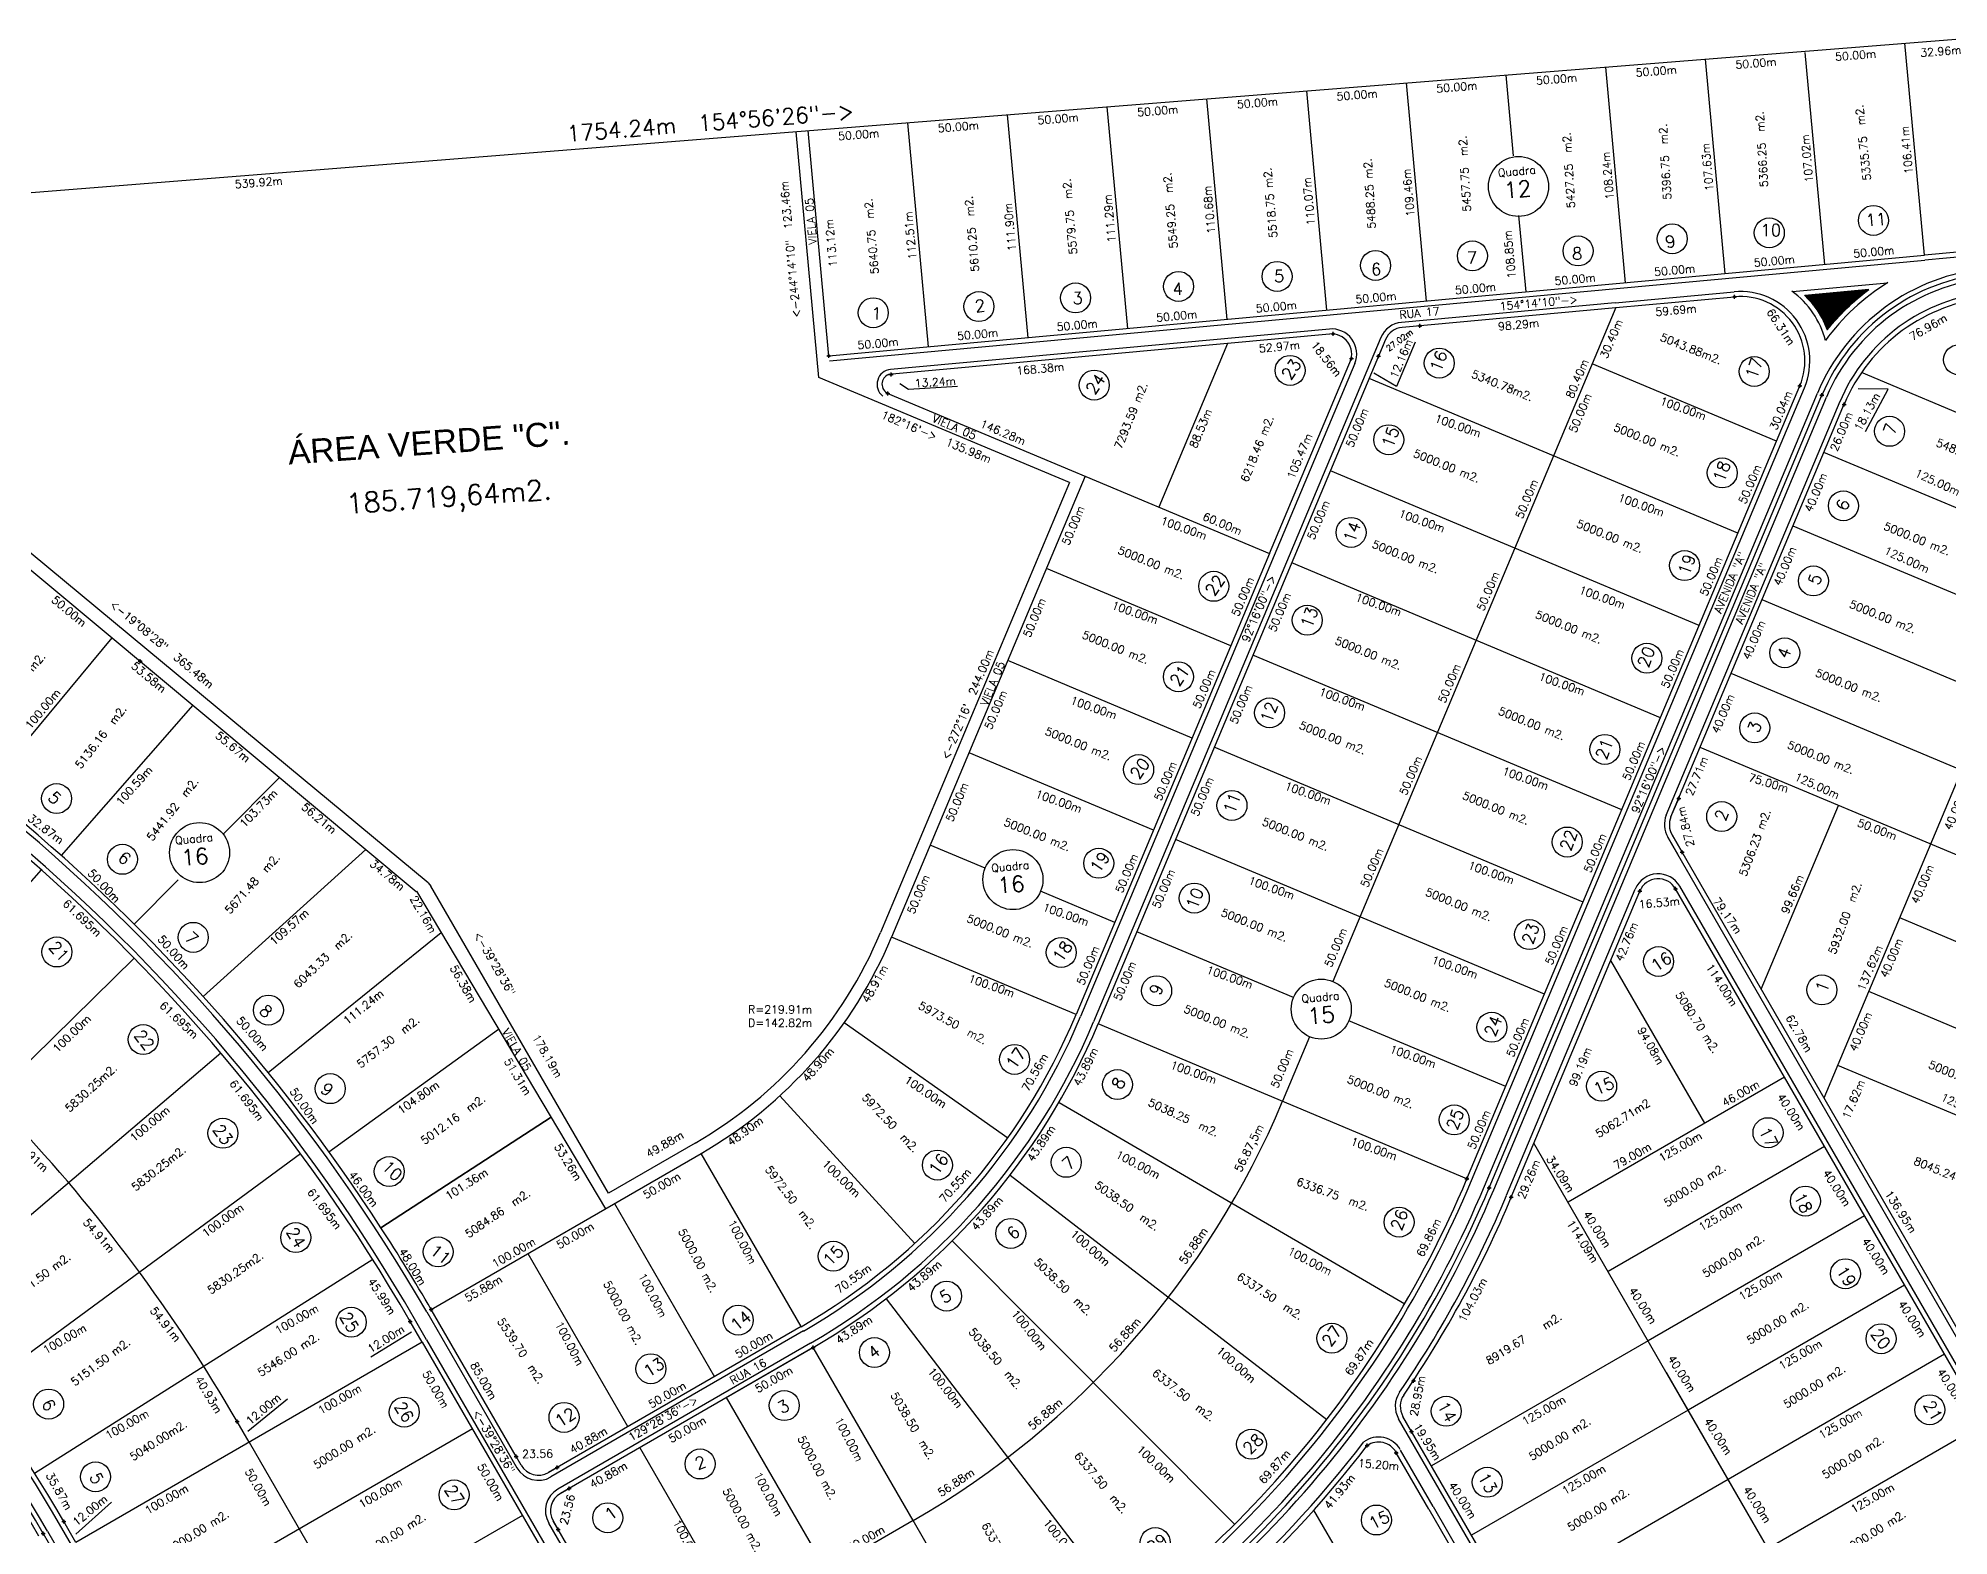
# Model space of a CAD drawing. Extents: x -23785941 to 8798891, y -8418521 to 21897894.
# Drawn here: x -23221 to -22266, y -2666 to -1917 of the extents above; entities that cross this region are included whole.
import ezdxf
from ezdxf.enums import TextEntityAlignment as Align

# ---------------------------------------------------------------- set-up
doc = ezdxf.new("R2010")
doc.units = 0
doc.header["$MEASUREMENT"] = 0
doc.header["$PDMODE"] = 34
doc.header["$PDSIZE"] = 1
doc.layers.get('0').update_dxf_attribs({"linetype": 'CONTINUOUS'})
for name, color, linetype in [('CALCADA', 3, 'CONTINUOUS'), ('REG60_100', 2, 'CONTINUOUS'), ('RUA', 1, 'CONTINUOUS'), ('TER_POLI', 5, 'CONTINUOUS'), ('VEGE', 102, 'CONTINUOUS'), ('VIEWPORT', 7, 'CONTINUOUS')]:
    doc.layers.add(name, color=color, linetype=linetype)
doc.styles.add('1_5MM', font='romans.shx', dxfattribs={"height": 6})
doc.styles.add('1MM', font='romans.shx', dxfattribs={"height": 4})
doc.styles.add('2_5MM', font='romans.shx', dxfattribs={"height": 10})
doc.styles.add('2MM', font='romans.shx', dxfattribs={"height": 8})
doc.styles.add('3MM', font='romans.shx', dxfattribs={"height": 12})

msp = doc.modelspace()

# ---------------------------------------------------------------- hatches: boundary and pattern name
at = {"layer": 'CALCADA'}
h = msp.add_hatch(dxfattribs=at)
h.set_pattern_fill('ANSI37', color=105, angle=69.49536, style=0)
h.set_pattern_definition([(114.4953564, (-17588.34538, 15679.03877), (-0.11374935964, -0.0518274366), []), (204.4953564, (-17588.34538, 15679.03877), (0.0518274366, -0.11374935964), [])])
h.paths.add_polyline_path([(-22338.02, -2045.23, -0.111848), (-22326.71, -2062.49, -0.063642), (-22305.9, -2042.27)])

# ---------------------------------------------------------------- linework, layer by layer
for p, q in [((-22278.18, -2025.16), (-22287.94, -1919.19)), ((-22377.76, -2034.33), (-22387.63, -1927.13)), ((-22327.97, -2029.74), (-22337.73, -1923.77)), ((-22527.13, -2048.08), (-22537.17, -1939.05)), ((-22483.6, -1975.54), (-22487.32, -1935.08)), ((-22427.55, -2038.91), (-22437.48, -1931.1)), ((-22626.71, -2057.24), (-22636.86, -1946.99)), ((-22576.92, -2052.66), (-22587.01, -1943.02)), ((-22726.29, -2066.41), (-22736.55, -1954.93)), ((-22676.5, -2061.83), (-22686.71, -1950.96)), ((-22830.91, -2086.3), (-22842.22, -1963.42)), ((-22825.87, -2075.58), (-22836.24, -1962.87)), ((-22776.08, -2070.99), (-22786.4, -1958.9)), ((-22477.34, -2043.49), (-22480.86, -2005.23)), ((-22825.88, -2075.5), (-22278.18, -2025.16)), ((-22208.88, -2018.78), (-22278.18, -2025.16)), ((-22319.68, -2041.03), (-22319.68, -2041.03)), ((-22432.48, -2051.39), (-22573.91, -2388.31)), ((-22432.49, -2051.41), (-22539.32, -2061.25)), ((-22432.48, -2051.39), (-22373.07, -2045.95)), ((-22573.78, -2064.4), (-22796.08, -2084.86)), ((-22547.62, -2067.33), (-22691.27, -2409.54)), ((-22626.52, -2069.25), (-22660.89, -2151.15)), ((-22551.09, -2069.13), (-22553.41, -2074.66)), ((-22548.79, -2070.1), (-22551.1, -2075.63)), ((-22532.73, -2068.6), (-22542.07, -2090.74)), ((-22605.57, -2174.38), (-22564.63, -2076.83)), ((-22352.04, -2118.13), (-22444.25, -2079.42)), ((-22705.63, -2138.88), (-22830.91, -2086.3)), ((-22796.08, -2084.86), (-22794.81, -2084.75)), ((-22796.08, -2084.86), (-22794.81, -2084.75)), ((-22786.12, -2092.24), (-22790.36, -2089.43)), ((-22761.58, -2090.83), (-22786.12, -2092.24)), ((-22371.39, -2164.23), (-22555.8, -2086.82)), ((-22542.07, -2090.74), (-22553.45, -2084.08)), ((-22352.04, -2118.13), (-22340.43, -2090.46)), ((-22296.2, -2092.18), (-22311.23, -2091.93)), ((-22196.07, -2131.56), (-22309.62, -2083.89)), ((-22796.39, -2094.28), (-22605.57, -2174.38)), ((-22796.39, -2094.28), (-22796.29, -2094.32)), ((-22796.39, -2094.28), (-22796.29, -2094.32)), ((-22404.9, -2306.07), (-22318.05, -2099.17)), ((-22329.37, -2095.12), (-22329.37, -2095.12)), ((-22307.53, -2113.33), (-22296.2, -2092.18)), ((-23167, -2222.32), (-23304.67, -2108.23)), ((-23308.44, -2112.84), (-23032.33, -2343.32)), ((-22506.86, -2486.95), (-22352.04, -2118.13)), ((-22097.85, -2220.51), (-22328.37, -2123.74)), ((-22705.63, -2138.88), (-22800.07, -2363.87)), ((-22697.78, -2135.67), (-22794.54, -2366.19)), ((-22390.74, -2210.33), (-22575.15, -2132.92)), ((-22700.1, -2141.21), (-22700.25, -2141.15)), ((-22242.43, -2203.2), (-22343.85, -2160.63)), ((-22605.57, -2174.38), (-22702.33, -2404.9)), ((-22624.92, -2220.48), (-22717.13, -2181.78)), ((-22410.09, -2256.44), (-22594.51, -2179.03)), ((-22128.82, -2294.27), (-22359.33, -2197.51)), ((-23247.78, -2293.04), (-23184.31, -2216.46)), ((-23026.22, -2338.99), (-23166.95, -2222.36)), ((-22429.45, -2302.54), (-22613.86, -2225.13)), ((-22328.3, -2446.54), (-22234.4, -2222.84)), ((-22644.28, -2266.59), (-22736.48, -2227.88)), ((-22144.3, -2331.15), (-22374.81, -2234.39)), ((-23144, -2250.1), (-23209.71, -2325.33)), ((-22448.8, -2348.64), (-22633.21, -2271.23)), ((-22159.78, -2368.04), (-22390.29, -2271.27)), ((-22663.63, -2312.69), (-22755.83, -2273.98)), ((-23128.7, -2314.73), (-23100.54, -2286.38)), ((-23128.7, -2314.73), (-23100.54, -2286.38)), ((-22359.71, -2392.19), (-22321.14, -2300.3)), ((-22747.7, -2331.62), (-22775.19, -2320.09)), ((-22468.15, -2394.74), (-22652.56, -2317.33)), ((-22259.86, -2565), (-22404.34, -2314.94)), ((-23138.76, -2395.79), (-23057.45, -2322.35)), ((-23352.22, -2482.33), (-23219.61, -2332.58)), ((-23173.28, -2359.62), (-23151.3, -2337.48)), ((-23026.22, -2338.99), (-23024.85, -2340.61)), ((-23032.07, -2343.17), (-22937.63, -2501.98)), ((-22936.12, -2494.18), (-23024.85, -2340.61)), ((-22682.98, -2358.79), (-22720.04, -2343.24)), ((-22484.73, -2496.24), (-22420.45, -2343.11)), ((-22420.45, -2343.11), (-22420.45, -2343.11)), ((-22348.12, -2436.24), (-22402.58, -2341.98)), ((-22402.58, -2341.98), (-22402.58, -2341.98)), ((-22175.26, -2404.92), (-22290.52, -2356.54)), ((-23106.26, -2433.8), (-23019.78, -2363.83)), ((-22702.33, -2404.9), (-22794.54, -2366.19)), ((-22593.54, -2396.34), (-22671.92, -2363.44)), ((-23233.88, -2436.27), (-23173.17, -2376.75)), ((-22387.95, -2459.25), (-22435.01, -2377.79)), ((-22190.74, -2441.8), (-22306, -2393.42)), ((-23075.88, -2473.51), (-22991.04, -2412.18)), ((-22818.19, -2408.9), (-22736.45, -2466.5)), ((-22506.86, -2486.95), (-22691.27, -2409.54)), ((-22585.52, -2415.97), (-22599.06, -2448.25)), ((-22487.51, -2440.85), (-22565.88, -2407.95)), ((-23282.27, -2553.67), (-23129.94, -2424.07)), ((-22206.23, -2478.68), (-22321.48, -2430.3)), ((-22348.12, -2436.24), (-22456.35, -2498.77)), ((-22052.45, -2947.96), (-22348.12, -2436.24)), ((-22850.45, -2445.52), (-22783, -2519.34)), ((-22710.83, -2448.79), (-22537.96, -2549.45)), ((-23049.86, -2511.46), (-22964.83, -2456.24)), ((-22964.83, -2456.24), (-23049.86, -2511.46)), ((-23049.86, -2511.46), (-22964.86, -2456.25)), ((-23024.8, -2552.34), (-22888.63, -2473.67)), ((-22892.83, -2469.16), (-22936.12, -2494.18)), ((-22303.76, -2762.86), (-22473.4, -2469.26)), ((-22328.11, -2470.87), (-22436.34, -2533.4)), ((-23251.24, -2592.87), (-23090.14, -2474.31)), ((-22839.8, -2560.94), (-22889.83, -2474.36)), ((-22735.32, -2485.18), (-22576.94, -2607.39)), ((-22933.12, -2499.37), (-22883.09, -2585.96)), ((-22308.09, -2505.5), (-22416.33, -2568.04)), ((-22764.31, -2518.1), (-22623.13, -2659.76)), ((-23223.05, -2634.15), (-23054, -2527.24)), ((-22976.41, -2524.39), (-22926.39, -2610.97)), ((-22288.08, -2540.14), (-22396.32, -2602.67)), ((-22797.32, -2546.98), (-22675.65, -2705.76)), ((-23029.19, -2568.74), (-23035.21, -2558.34)), ((-23024.8, -2552.34), (-23024.78, -2552.38)), ((-22982.27, -2625.94), (-23024.8, -2552.34)), ((-23029.19, -2568.74), (-23202.36, -2668.79)), ((-23029.19, -2568.74), (-23202.36, -2668.79)), ((-23054.9, -2576.05), (-23034.54, -2563.55)), ((-23029.19, -2568.74), (-22929.13, -2741.91)), ((-22839.8, -2560.94), (-22966.11, -2633.92)), ((-22416.33, -2568.04), (-22524.56, -2630.57)), ((-22833.8, -2571.33), (-22960.11, -2644.32)), ((-22877.09, -2596.35), (-22833.79, -2571.34)), ((-22833.79, -2571.34), (-22871.89, -2593.35)), ((-22783.77, -2657.92), (-22833.8, -2571.33)), ((-22268.07, -2574.77), (-22376.3, -2637.31)), ((-22407.32, -2583.62), (-22303.76, -2762.86)), ((-23096.64, -2597.23), (-23116.4, -2613.39)), ((-22827.06, -2682.93), (-22877.09, -2596.35)), ((-22268.92, -3073.03), (-22538.88, -2605.79)), ((-22396.32, -2602.67), (-22504.55, -2665.21)), ((-23004.17, -2612.03), (-23177.34, -2712.08)), ((-23115.77, -2618.76), (-23121.8, -2608.37)), ((-22248.06, -2609.41), (-22356.29, -2671.94)), ((-23115.77, -2618.76), (-23015.72, -2791.94)), ((-22979.77, -2630.27), (-22982.27, -2625.94)), ((-22870.35, -2707.95), (-22920.38, -2621.36)), ((-22542.43, -2623.63), (-22542.2, -2624.02)), ((-22525.95, -2652.16), (-22542.2, -2624.02)), ((-22966.11, -2633.92), (-22961.78, -2631.42)), ((-22960.11, -2644.32), (-22955.78, -2641.81)), ((-22376.3, -2637.31), (-22484.54, -2699.84)), ((-23184.66, -2648.76), (-23202.38, -2664.7)), ((-22979.16, -2655.32), (-23152.33, -2755.38)), ((-22518.21, -2765.5), (-22583.4, -2652.67)), ((-22525.95, -2652.16), (-22279.31, -3079.03)), ((-23202.36, -2668.79), (-23208.38, -2658.4)), ((-22918.74, -2735.9), (-22963.76, -2657.98)), ((-22963.76, -2657.98), (-22961.26, -2662.31)), ((-22783.77, -2657.92), (-22918.74, -2735.9)), ((-22733.74, -2744.51), (-22783.77, -2657.92))]:
    msp.add_line(p, q)
at = {"color": 100}
for p, q in [((-22498.1, -2490.63), (-22331.68, -2094.16)), ((-22495.8, -2491.59), (-22329.37, -2095.12)), ((-22493.49, -2492.56), (-22327.07, -2096.09)), ((-23218.75, -2664.39), (-23063.91, -2932.39)), ((-23216.59, -2663.14), (-23061.75, -2931.14))]:
    msp.add_line(p, q, dxfattribs=at)
at = {"color": 0}
for p, q in [((-22404.9, -2306.07), (-22401.01, -2296.82)), ((-22406.5, -2316.2), (-22401.48, -2324.89)), ((-22404.34, -2314.94), (-22399.32, -2323.64))]:
    msp.add_line(p, q, dxfattribs=at)
msp.add_lwpolyline([(-22338.02, -2045.23, -0.111848), (-22326.71, -2062.49, -0.063642), (-22305.9, -2042.27)], format="xyb", close=True)
at = {"color": 5}
for centre in [(-22481.1, -1990.8), (-23140.56, -2323.9), (-22733.86, -2337.4), (-22579.71, -2402.14)]:
    msp.add_circle(centre, 15, dxfattribs=at)
for centre in [(-22303.66, -2007.74), (-22451.31, -2023.04), (-22404.26, -2016.95), (-22355.7, -2013.98), (-22552.56, -2030.28), (-22504.11, -2025.5), (-22651.09, -2040.79), (-22601.78, -2035.77), (-22750.89, -2050.86), (-22702.59, -2046.53), (-22803.7, -2053.93), (-22520.74, -2079.14), (-22261.08, -2077.46), (-22595.29, -2082.77), (-22363.26, -2083.32), (-22693.2, -2090.1), (-22546, -2117.45), (-22295.56, -2113.23), (-22379.25, -2134.04), (-22318.67, -2150.49), (-22564.83, -2163.77), (-22398.08, -2180.36), (-22633.47, -2190.74), (-22333.63, -2188.05), (-22586.7, -2207.68), (-22416.91, -2226.68), (-22347.99, -2224), (-22651.13, -2235.95), (-22605.53, -2254), (-22362.95, -2261.55), (-22437.91, -2272.28), (-22671.02, -2282.4), (-23212.03, -2296.85), (-22624.36, -2300.32), (-22379.52, -2305.85), (-22456.74, -2318.59), (-23179.11, -2327.25), (-22690.98, -2329.22), (-22643.19, -2346.63), (-23143.7, -2366.26), (-22475.57, -2364.91), (-23211.89, -2373.59), (-22709.71, -2373.82), (-22411.09, -2378.34), (-22662.02, -2392.95), (-22329.38, -2392.55), (-23106.13, -2402.63), (-22494.4, -2411.23), (-23168.72, -2417.36), (-22733.05, -2427.29), (-23075.21, -2441.93), (-22681.6, -2439.86), (-22439.52, -2440.71), (-22513.23, -2457.55), (-23128.88, -2464.23), (-22356.35, -2463.94), (-22771.65, -2480.14), (-22707.2, -2478.76), (-23045.73, -2483.38), (-22337.63, -2498.14), (-22540.78, -2508.68), (-23092.47, -2516.37), (-22734.94, -2514.32), (-23021.26, -2523.55), (-22823.68, -2525.72), (-22317.62, -2534.49), (-22767.07, -2545.68), (-22871.2, -2557.67), (-23064.74, -2558.71), (-22574.38, -2566.71), (-22299.82, -2566.97), (-22803.11, -2573.88), (-22914.87, -2581.96), (-23216.01, -2599.65), (-23038.24, -2603.64), (-22848.2, -2600.4), (-22517.25, -2603.25), (-22275.45, -2602.47), (-22958.34, -2606.32), (-22614.6, -2619.71), (-22890.28, -2629.61), (-23192.58, -2636.03), (-22496.74, -2638.75), (-23013.3, -2645.06), (-22936.47, -2656.5), (-22552.11, -2657.62), (-22662.74, -2668.9)]:
    msp.add_circle(centre, 7.5)
at = {"color": 100}
for centre, radius, start, end in [((-22237.24, -2133.8), 102.42, 95.24852, 157.22869), ((-22237.24, -2133.8), 99.92, 95.24852, 157.22869), ((-22237.24, -2133.8), 97.42, 95.24852, 157.22869), ((-23822.23, -3013.07), 694.47, 30.01869, 50.35423), ((-23822.23, -3013.07), 696.97, 30.01869, 50.35423), ((-23822.23, -3013.07), 699.47, 30.01869, 50.35423), ((-23002.85, -2278.75), 547.42, 300.01865, 337.22869), ((-23002.85, -2278.75), 549.92, 300.01865, 337.22869), ((-23002.85, -2278.75), 552.42, 300.01865, 337.22869)]:
    msp.add_arc(centre, radius, start, end, dxfattribs=at)
at = {"color": 0}
for centre, radius, start, end in [((-22370.12, -2078), 32.19, 337.22447, 95.25925), ((-22237.24, -2133.8), 87.92, 95.24852, 157.22869), ((-22395.68, -2309.94), 10, 157.22925, 210.01869), ((-22411.23, -2346.98), 10, 30.01869, 157.22383), ((-23002.85, -2278.75), 537.92, 300.01865, 337.22869), ((-22530.22, -2600.79), 10, 145.73005, 210.01869), ((-22551.09, -2628.64), 10, 30.01869, 124.06753)]:
    msp.add_arc(centre, radius, start, end, dxfattribs=at)
for centre, radius, start, end in [((-22538.4, -2071.2), 10, 95.25925, 157.2292), ((-22574.5, -2074.53), 10, 337.2292, 95.25925), ((-22794.27, -2089.63), 5.1, 110.70694, 246.78569), ((-22794.33, -2089.73), 4.99, 245.61235, 247.22869), ((-23822.21, -3013.12), 920.97, 33.0048, 50.35425), ((-23822.25, -3013.09), 908.97, 30.01869, 50.35425), ((-23002.85, -2278.75), 219.92, 300.01865, 337.22869), ((-23002.85, -2278.75), 225.92, 300.01865, 337.22869), ((-23002.85, -2278.75), 325.92, 300.01865, 337.22869), ((-23002.85, -2278.75), 337.92, 300.01865, 337.22869), ((-23002.85, -2278.75), 437.92, 300.01865, 337.22869), ((-23822.25, -3013.09), 808.97, 30.01869, 43.36936), ((-23822.25, -3013.09), 708.97, 30.01869, 50.35425), ((-23002.85, -2278.75), 561.92, 325.73005, 337.22869), ((-23002.85, -2278.75), 561.92, 300.01865, 322.56029), ((-22971.11, -2625.27), 10, 210.01869, 300.01869), ((-22955.11, -2652.97), 10, 120.01869, 210.01869)]:
    msp.add_arc(centre, radius, start, end)
for p in [(-22373.07, -2045.95), (-22530.36, -2060.42), (-22573.77, -2064.42), (-22825.88, -2075.5), (-22564.63, -2076.83), (-22551.1, -2075.63), (-22340.43, -2090.46), (-22329.37, -2095.12), (-22318.3, -2099.77), (-23170.23, -2228.2), (-22401.01, -2296.82), (-22399.32, -2323.64), (-22420.45, -2343.11), (-22402.58, -2341.98), (-22506.86, -2486.95), (-22495.8, -2491.59), (-22484.73, -2496.24), (-23035.21, -2558.34), (-22833.79, -2571.34), (-22833.79, -2571.34), (-22833.79, -2571.34), (-22533.53, -2587.97), (-23121.8, -2608.37), (-22534.54, -2613.31), (-22982.27, -2625.94), (-22556.69, -2620.35), (-22542.2, -2624.02), (-22961.78, -2631.42), (-22955.78, -2641.81), (-23218.75, -2664.39), (-23208.38, -2658.4), (-22961.26, -2662.31)]:
    msp.add_point(p)
at = {"layer": 'CALCADA'}
for p, q in [((-22207.76, -2021.19), (-22277.95, -2027.65)), ((-22825.65, -2077.99), (-22277.95, -2027.65)), ((-22432.71, -2048.9), (-22373.3, -2043.46)), ((-22344.18, -2043.29), (-22296.57, -2038.91)), ((-22432.72, -2048.92), (-22539.55, -2058.76)), ((-22575.65, -2062.08), (-22679, -2071.59)), ((-22679, -2071.59), (-22795.02, -2082.27)), ((-22549.93, -2066.37), (-22693.57, -2408.57)), ((-22562.98, -2079.36), (-22700.03, -2405.86)), ((-22349.73, -2119.09), (-22338.13, -2091.43)), ((-22407.2, -2305.1), (-22320.35, -2098.21)), ((-22504.56, -2487.92), (-22349.74, -2119.09)), ((-22262.03, -2566.25), (-22406.5, -2316.2)), ((-22487.04, -2495.27), (-22422.76, -2342.15)), ((-22345.95, -2434.98), (-22400.41, -2340.73)), ((-22050.29, -2946.71), (-22345.95, -2434.98)), ((-23027.02, -2567.48), (-23033.05, -2557.09)), ((-23026.96, -2553.59), (-22981.94, -2631.52)), ((-23027.02, -2567.48), (-22926.96, -2740.66)), ((-22838.55, -2563.11), (-22964.86, -2636.09)), ((-22835.05, -2569.17), (-22961.36, -2642.15)), ((-22271.08, -3074.28), (-22541.04, -2607.04)), ((-22523.78, -2650.91), (-22540.04, -2622.77)), ((-22523.78, -2650.91), (-22277.14, -3077.78)), ((-23204.52, -2670.05), (-23210.54, -2659.66)), ((-22920.9, -2737.16), (-22965.93, -2659.23))]:
    msp.add_line(p, q, dxfattribs=at)
at = {"layer": 'CALCADA', "color": 105}
msp.add_lwpolyline([(-22338.02, -2045.23, -0.111848), (-22326.71, -2062.49, -0.063642), (-22305.9, -2042.27)], format="xyb", close=True, dxfattribs=at)
at = {"layer": 'CALCADA'}
for centre, radius, start, end in [((-22370.12, -2078), 34.69, 337.22447, 95.25925), ((-22370.45, -2078.82), 44.19, 14.3958, 53.87029), ((-22237.24, -2133.8), 111.92, 121.92348, 143.88603), ((-22237.24, -2133.8), 90.42, 95.24852, 157.22869), ((-22574.5, -2074.53), 12.5, 337.2292, 95.25925), ((-22538.4, -2071.2), 12.5, 95.25925, 157.2292), ((-22794.33, -2089.73), 7.49, 95.25925, 231.53367), ((-23822.25, -3013.09), 911.47, 30.01869, 50.35425), ((-23822.25, -3013.09), 918.47, 30.01869, 50.35425), ((-22395.68, -2309.94), 12.5, 157.22925, 210.01869), ((-22411.23, -2346.98), 12.5, 30.01869, 157.22383), ((-23002.85, -2278.75), 328.42, 300.01865, 337.22869), ((-23002.85, -2278.75), 335.42, 300.01865, 337.22869), ((-23822.25, -3013.09), 706.47, 30.01869, 50.35425), ((-23002.85, -2278.75), 540.42, 300.01865, 337.22869), ((-23002.85, -2278.75), 559.42, 325.73005, 337.22869), ((-22530.22, -2600.79), 12.5, 145.73005, 210.01869), ((-22551.09, -2628.64), 12.5, 30.01869, 126.03645), ((-23002.85, -2278.75), 559.42, 300.01865, 322.59955), ((-22971.11, -2625.27), 12.5, 210.01869, 300.01869), ((-22955.11, -2652.97), 12.5, 120.01869, 210.01869)]:
    msp.add_arc(centre, radius, start, end, dxfattribs=at)
at = {"layer": 'REG60_100'}
msp.add_arc((-23822.23, -3013.09), 920.97, 30.01869, 33.00198, dxfattribs=at)
at = {"layer": 'TER_POLI'}
msp.add_line((-23758.9, -2036.37), (-22256.08, -1916.65), dxfattribs=at)
at = {"layer": 'VIEWPORT'}
for p in [(-22794.81, -2084.75), (-22796.39, -2094.28), (-23024.8, -2552.34)]:
    msp.add_point(p, dxfattribs=at)

# ---------------------------------------------------------------- texts
at = {"color": 1, "style": '1MM'}
for s, rotation, p in [('92%%d16\'00"->', 67.22869, (-22610.95, -2201.82)), ('92%%d16\'00"->', 67.22869, (-22416.05, -2287.37)), ('129%%d28\'36"->', 30.01869, (-22908.83, -2606.85)), ('<-39%%d28\'36"', 300.45853, (-22993.38, -2618.39))]:
    msp.add_text(s, height=4, rotation=rotation, dxfattribs=at).set_placement(p, align=Align.MIDDLE)
at = {"style": '1MM'}
for s, rotation, p in [('100.00m', 50.35008, (-23218.95, -2251.99)), ('12.00m', 32.39839, (-23047.35, -2567.06))]:
    msp.add_text(s, height=4, rotation=rotation, dxfattribs=at).set_placement(p, align=Align.MIDDLE)
at = {"color": 1, "char_height": 4, "attachment_point": 1, "rotation": 5.03393, "style": '1MM'}
for insert in [(-22491.58, -1982.05), (-23152.96, -2315.81), (-22744.88, -2329.66), (-22589.77, -2395.02)]:
    msp.add_mtext('Quadra', dxfattribs=dict(at, insert=insert))
at = {"color": 1, "attachment_point": 1}
for s, insert, char_height, width, rotation, style in [('12', (-22488.71, -1988.83), 8, 20.682, 5.03393, '2MM'), ('VIELA 05', (-22835.9, -2019.98), 4, 603.212, 94.70433, '1MM'), ('VIELA 05', (-22773.05, -2104.56), 4, 603.212, 336.50484, '1MM'), ('VIELA 05', (-22750.29, -2249.38), 4, 603.212, 67.75139, '1MM'), ('16', (-23150.09, -2322.59), 8, 20.682, 5.03393, '2MM'), ('16', (-22742.01, -2336.44), 8, 20.682, 5.03393, '2MM'), ('15', (-22586.9, -2401.8), 8, 20.682, 5.03393, '2MM')]:
    msp.add_mtext(s, dxfattribs=dict(at, insert=insert, char_height=char_height, width=width, rotation=rotation, style=style))
at = {"attachment_point": 1}
for s, insert, char_height, width, rotation, style in [('11', (-22307.71, -2004.79), 6, 3.251, 4.71761, '1_5MM'), ('9', (-22408.22, -2015.82), 6, 7.631, 10.80167, '1_5MM'), ('10', (-22360.1, -2009.62), 6, 2.438, 0.24916, '1_5MM'), ('7', (-22506.99, -2023.47), 6, 3.942, 1.1608, '1_5MM'), ('8', (-22454.39, -2021.33), 6, 4.927, 1.05228, '1_5MM'), ('5', (-22603.31, -2032.61), 6, 8.212, 0.07022, '1_5MM'), ('6', (-22554.9, -2029.26), 6, 3.942, 1.67589, '1_5MM'), ('3', (-22704.29, -2043.72), 6, 7.465, 2.85322, '1_5MM'), ('4', (-22654.19, -2039.09), 6, 5.226, 1.97758, '1_5MM'), ('1', (-22804.58, -2051.21), 6, 1.625, 358.54579, '1_5MM'), ('2', (-22753.28, -2047.72), 6, 11.198, 6.58516, '1_5MM'), ('23', (-22600.05, -2084.73), 6, 4.972, 55.44749, '1_5MM'), ('16', (-22525.64, -2081.8), 6, 4.972, 69.49536, '1_5MM'), ('17', (-22367.88, -2085.44), 6, 4.262, 69.49536, '1_5MM'), ('24', (-22697.95, -2092.06), 6, 4.972, 55.44749, '1_5MM'), ('7', (-22298.89, -2113.33), 6, 2.438, 69.49536, '1_5MM'), ('15', (-22549.71, -2119.82), 6, 4.972, 69.49536, '1_5MM'), ('18', (-22384.13, -2137), 6, 6.393, 69.49536, '1_5MM'), ('6', (-22322.63, -2151.31), 6, 8.127, 69.49536, '1_5MM'), ('14', (-22568.96, -2167.23), 6, 5.683, 69.49536, '1_5MM'), ('19', (-22401.55, -2183.57), 6, 1.421, 69.49536, '1_5MM'), ('22', (-22638.22, -2192.7), 6, 4.972, 55.44749, '1_5MM'), ('5', (-22336.58, -2188.61), 6, 5.689, 69.49536, '1_5MM'), ('13', (-22590.28, -2210.06), 6, 3.552, 69.49536, '1_5MM'), ('20', (-22421.87, -2229.82), 6, 6.393, 69.49536, '1_5MM'), ('4', (-22352.05, -2225.34), 6, 6.502, 69.49536, '1_5MM'), ('21', (-22655.88, -2237.91), 6, 4.972, 55.44749, '1_5MM'), ('12', (-22610.45, -2257.46), 6, 7.103, 69.49536, '1_5MM'), ('3', (-22366.76, -2262.36), 6, 4.064, 69.49536, '1_5MM'), ('21', (-22442.86, -2275.81), 6, 6.393, 69.49536, '1_5MM'), ('20', (-22675.77, -2284.36), 6, 4.972, 55.44749, '1_5MM'), ('5', (-23212.58, -2292.57), 6, 8.212, 315.0342, '1_5MM'), ('11', (-22628.95, -2302.87), 6, 2.131, 69.49536, '1_5MM'), ('2', (-22383.27, -2306.51), 6, 5.689, 69.49536, '1_5MM'), ('22', (-22460.7, -2321.47), 6, 5.683, 69.49536, '1_5MM'), ('6', (-23177.83, -2322.67), 6, 3.942, 316.63988, '1_5MM'), ('19', (-22695.73, -2331.18), 6, 4.972, 55.44749, '1_5MM'), ('10', (-22647.53, -2350.52), 6, 0.71, 69.49536, '1_5MM'), ('7', (-23144.31, -2362.79), 6, 3.942, 316.12479, '1_5MM'), ('18', (-22714.46, -2375.78), 6, 4.972, 55.44749, '1_5MM'), ('23', (-22479.69, -2368.21), 6, 6.393, 69.49536, '1_5MM'), ('1', (-22332.94, -2392.15), 6, 5.689, 69.49536, '1_5MM'), ('8', (-23107.09, -2399.24), 6, 4.927, 316.01626, '1_5MM'), ('24', (-22498.44, -2414.29), 6, 5.683, 69.49536, '1_5MM'), ('VIELA 05', (-22986.02, -2411.39), 4, 603.212, 299.80678, '1MM'), ('17', (-22737.8, -2429.25), 6, 4.972, 55.44749, '1_5MM'), ('9', (-23077.21, -2438.34), 6, 7.631, 325.76566, '1_5MM'), ('8', (-22685, -2440.07), 6, 0.71, 61.89353, '1_5MM'), ('25', (-22517.43, -2461.03), 6, 7.103, 69.49536, '1_5MM'), ('10', (-23045.75, -2477.18), 6, 2.438, 315.21315, '1_5MM'), ('16', (-22776.4, -2482.1), 6, 4.972, 55.44749, '1_5MM'), ('7', (-22709.98, -2478.68), 6, 0.71, 42.90812, '1_5MM'), ('6', (-22737.57, -2513.52), 6, 0.71, 42.90844, '1_5MM'), ('26', (-22545.32, -2511.27), 6, 4.972, 69.49536, '1_5MM'), ('11', (-23022.36, -2519.24), 6, 3.251, 321.99165, '1_5MM'), ('15', (-22829.47, -2526.92), 6, 4.972, 45.669, '1_5MM'), ('19', (-22317.46, -2529.8), 6, 16, 302.99274, '1_5MM'), ('5', (-22771.36, -2544.51), 6, 0.71, 30.80889, '1_5MM'), ('14', (-22875.84, -2558.83), 6, 5.683, 38.77111, '1_5MM'), ('27', (-22579.89, -2568.07), 6, 7.814, 54.73812, '1_5MM'), ('13', (-22919.37, -2581.48), 6, 3.552, 32.59977, '1_5MM'), ('4', (-22807.32, -2572.67), 6, 2.841, 37.46536, '1_5MM'), ('3', (-22852.35, -2599.45), 6, 4.972, 28.65305, '1_5MM'), ('12', (-22963.62, -2606.47), 6, 7.103, 32.59796, '1_5MM'), ('28', (-22619.58, -2621.05), 6, 6.393, 44.69946, '1_5MM'), ('2', (-22893.57, -2626.99), 6, 2.131, 20.38261, '1_5MM'), ('5', (-23190.48, -2633.15), 6, 8.086, 297.43349, '1_5MM'), ('1', (-22938.75, -2653.38), 6, 1.421, 35.93221, '1_5MM'), ('29', (-22667.8, -2669.7), 6, 9.945, 34.33531, '1_5MM')]:
    msp.add_mtext(s, dxfattribs=dict(at, insert=insert, char_height=char_height, width=width, rotation=rotation, style=style))
at = {"char_height": 6, "attachment_point": 1, "style": '1_5MM'}
for s, insert, rotation in [('21', (-23212.11, -2367.42), 312.95211), ('16', (-22415.61, -2378.64), 32.59999), ('9', (-22665.95, -2393.69), 69.49536), ('22', (-23169.03, -2411.69), 308.30125), ('15', (-22444.36, -2439.75), 22.34697), ('23', (-23129.53, -2458.92), 305.83067), ('17', (-22355.91, -2460.28), 297.53534), ('18', (-22338.42, -2493.07), 297.01222), ('24', (-23092.34, -2510.43), 300.42828), ('25', (-23065.79, -2552.75), 301.82769), ('20', (-22300.54, -2561.1), 305.8307), ('6', (-23214.56, -2596.39), 299.64457), ('26', (-23038.52, -2597.6), 302.65169), ('14', (-22516.74, -2597.51), 298.60796), ('21', (-22273.88, -2597), 300.8622), ('13', (-22496.41, -2633.1), 299.20816), ('27', (-23013.48, -2639.14), 303.49408), ('15', (-22556.72, -2657.14), 26.44301)]:
    msp.add_mtext(s, dxfattribs=dict(at, insert=insert, rotation=rotation))
at = {"layer": 'REG60_100', "style": '1MM'}
for s, height, rotation, p in [('50.00m', 4, 4.5548, (-22362.39, -1929.14)), ('50.00m', 4, 4.5548, (-22312.55, -1925.16)), ('32.96m', 4, 4.5548, (-22269.94, -1923.18)), ('50.00m', 4, 4.5548, (-22511.93, -1941.05)), ('50.00m', 4, 4.5548, (-22462.08, -1937.08)), ('50.00m', 4, 4.5548, (-22412.24, -1933.11)), ('50.00m', 4, 4.5548, (-22611.62, -1948.99)), ('50.00m', 4, 4.5548, (-22561.78, -1945.02)), ('50.00m', 4, 4.5548, (-22711.31, -1956.93)), ('50.00m', 4, 4.5548, (-22661.47, -1952.96)), ('50.00m', 4, 4.5548, (-22811.01, -1964.87)), ('50.00m', 4, 4.5548, (-22761.16, -1960.9)), ('107.02m', 4, 95.25925, (-22336.86, -1976.82)), ('106.41m', 4, 95.25925, (-22287.04, -1972.54)), ('108.24m', 4, 95.25925, (-22436.5, -1985.37)), ('107.63m', 4, 95.25925, (-22386.68, -1981.09)), ('110.07m', 4, 95.25925, (-22585.95, -1998.18)), ('109.46m', 4, 95.25925, (-22536.13, -1993.93)), ('111.29m', 4, 95.25925, (-22685.59, -2006.76)), ('110.68m', 4, 95.25925, (-22635.77, -2002.45)), ('112.51m', 4, 95.25925, (-22785.22, -2015.31)), ('111.90m', 4, 95.25925, (-22735.4, -2011.03)), ('113.12m', 4, 95.25925, (-22824.83, -2019.06)), ('108.85m', 4, 95.25925, (-22485.58, -2024.71)), ('50.00m', 4, 5.25091, (-22303.44, -2023.47)), ('50.00m', 4, 5.25091, (-22403.02, -2032.62)), ('50.00m', 4, 5.25091, (-22353.23, -2028.04)), ('50.00m', 4, 5.20925, (-22552.39, -2046.36)), ('50.00m', 4, 5.29258, (-22502.6, -2041.79)), ('50.00m', 4, 5.25091, (-22452.81, -2037.19)), ('50.00m', 4, 5.31758, (-22651.97, -2055.53)), ('50.00m', 4, 5.25091, (-22602.18, -2050.92)), ('59.69m', 4, 5.23758, (-22402.41, -2052.65)), ('66.31m', 4, 303.37825, (-22349.9, -2061.04)), ('50.00m', 4, 5.25925, (-22751.55, -2064.72)), ('50.00m', 4, 5.25925, (-22701.76, -2060.13)), ('27.02m', 3, 36.15147, (-22540.59, -2067.65)), ('98.29m', 4, 5.26869, (-22481.06, -2059.89)), ('30.40m', 4, 67.22925, (-22434.68, -2066.96)), ('76.96m', 4, 30.33175, (-22276.25, -2061.16)), ('50.00m', 4, 5.16758, (-22801.33, -2069.26)), ('52.97m', 4, 5.25925, (-22600.61, -2070.9)), ('18.56m', 4, 308.36707, (-22577.14, -2077.01)), ('12.16m', 4, 67.23591, (-22539.71, -2076.88)), ('168.38m', 4, 5.25925, (-22720.25, -2081.92)), ('80.40m', 4, 67.22925, (-22451.73, -2086.91)), ('13.24m', 4, 3.3275, (-22772.7, -2088.62)), ('50.00m', 4, 67.22925, (-22450.23, -2104.02)), ('100.00m', 4, 340.66535, (-22398.8, -2101.8)), ('30.04m', 4, 67.23702, (-22349.91, -2102.73)), ('18.13m', 4, 61.32175, (-22306.76, -2103.44)), ('146.28m', 4, 337.22869, (-22738.82, -2113.75)), ('88.53m', 4, 67.22925, (-22640.02, -2111.77)), ('50.00m', 4, 67.22869, (-22561.79, -2111.42)), ('100.00m', 4, 340.66535, (-22511.36, -2110.45)), ('26.00m', 4, 67.22869, (-22319.65, -2113.31)), ('105.47m', 4, 67.22925, (-22590.53, -2125.63)), ('50.00m', 4, 67.22925, (-22476.96, -2147.02)), ('50.00m', 4, 67.22508, (-22365.4, -2139.63)), ('40.00m', 4, 67.22869, (-22332.42, -2143.74)), ('125.00m', 4, 335.46474, (-22271.54, -2138.75)), ('50.00m', 4, 67.22869, (-22581.14, -2157.53)), ('100.00m', 4, 340.66535, (-22419.72, -2150.1)), ('50.00m', 4, 67.22869, (-22703.77, -2160.28)), ('100.00m', 4, 340.66535, (-22648.46, -2161.64)), ('60.00m', 4, 337.22869, (-22629.12, -2159.45)), ('100.00m', 4, 340.66535, (-22529.4, -2158.03)), ('50.00m', 4, 67.22925, (-22384.76, -2185.73)), ('40.00m', 4, 67.23202, (-22347.9, -2180.62)), ('125.00m', 4, 335.46474, (-22286.91, -2177.45)), ('50.00m', 4, 67.22869, (-22618.93, -2195.88)), ('50.00m', 4, 67.22925, (-22496.31, -2193.13)), ('50.00m', 4, 320.35, (-23205.77, -2203.17)), ('50.00m', 4, 67.22869, (-22600.5, -2203.63)), ('100.00m', 4, 340.66535, (-22551.04, -2199.88)), ('100.00m', 4, 340.66535, (-22439.21, -2196.24)), ('50.00m', 4, 67.22869, (-22723.12, -2206.38)), ('100.00m', 4, 340.66535, (-22672.84, -2203.9)), ('40.00m', 4, 67.22869, (-22363.38, -2217.5)), ('50.00m', 4, 67.23175, (-22404.11, -2231.83)), ('53.58m', 4, 320.35, (-23165.92, -2236.2)), ('50.00m', 4, 67.22869, (-22638.29, -2241.98)), ('50.00m', 4, 67.22925, (-22515.67, -2239.23)), ('100.00m', 4, 340.66535, (-22459.4, -2239.53)), ('100.00m', 4, 50.35, (-23218.95, -2251.99)), ('50.00m', 4, 67.22869, (-22742.47, -2252.48)), ('50.00m', 4, 67.22869, (-22619.85, -2249.73)), ('100.00m', 4, 340.66535, (-22569.24, -2247.14)), ('100.00m', 4, 340.66535, (-22693.48, -2251.44)), ('40.00m', 4, 67.22536, (-22378.87, -2254.38)), ('55.67m', 4, 320.35, (-23123.89, -2271.04)), ('50.00m', 4, 67.22869, (-22423.46, -2277.94)), ('100.59m', 4, 48.30925, (-23173.25, -2290.44)), ('50.00m', 4, 67.22758, (-22657.64, -2288.09)), ('50.00m', 4, 67.22925, (-22535.02, -2285.33)), ('100.00m', 4, 340.66535, (-22477.6, -2286.79)), ('27.71m', 4, 67.22841, (-22391.97, -2285.6)), ('50.00m', 4, 67.22869, (-22761.82, -2298.59)), ('50.00m', 4, 67.22869, (-22639.2, -2295.83)), ('100.00m', 4, 340.66535, (-22586.34, -2294.28)), ('75.00m', 4, 343.02703, (-22356.06, -2289.05)), ('125.00m', 4, 335.46474, (-22331.79, -2290.47)), ('103.73m', 4, 45.19869, (-23111.09, -2301.68)), ('56.21m', 4, 320.35, (-23080.82, -2306.73)), ('100.00m', 4, 340.66535, (-22710.99, -2298.26)), ('27.84m', 4, 104.12443, (-22397.56, -2310.95)), ('40.00m', 4, 67.2298, (-22262.6, -2302.8)), ('32.87m', 4, 323.14978, (-23217.43, -2312.12)), ('50.00m', 4, 339.56806, (-22301.76, -2312.26)), ('50.00m', 4, 67.22869, (-22442.81, -2324.04)), ('34.78m', 4, 320.35, (-23046.63, -2335.13)), ('50.00m', 4, 67.22925, (-22676.99, -2334.19)), ('50.00m', 4, 67.22925, (-22554.37, -2331.44)), ('100.00m', 4, 340.66535, (-22494.7, -2333.93)), ('40.00m', 4, 67.23536, (-22279.09, -2339.65)), ('50.00m', 4, 313.63483, (-23188.26, -2340.54)), ('50.00m', 4, 67.22869, (-22781.18, -2344.69)), ('50.00m', 4, 67.22869, (-22658.55, -2341.94)), ('100.00m', 4, 340.66535, (-22604.55, -2341.55)), ('99.66m', 4, 67.22786, (-22344.11, -2344.69)), ('61.695m', 4, 316.45202, (-23199.23, -2356.61)), ('22.16m', 4, 300.01861, (-23028.64, -2354.77)), ('100.00m', 4, 340.66535, (-22707.4, -2354.86)), ('16.53m', 4, 5.16024, (-22410.75, -2348.96)), ('79.17m', 4, 305.14099, (-22376.63, -2355.38)), ('109.57m', 4, 42.08813, (-23095.76, -2361.11)), ('50.00m', 4, 311.51268, (-23153.52, -2373.74)), ('50.00m', 4, 67.22925, (-22572.46, -2371.32)), ('50.00m', 4, 67.22758, (-22462.16, -2370.14)), ('42.76m', 4, 67.23111, (-22427.03, -2368.44)), ('40.00m', 4, 67.22869, (-22294.57, -2376.53)), ('50.00m', 4, 67.22925, (-22696.35, -2380.29)), ('100.00m', 4, 340.66535, (-22512.91, -2381.19)), ('137.62m', 4, 67.2298, (-22305.36, -2381.55)), ('56.38m', 4, 300.01861, (-23008.67, -2389.49)), ('48.91m', 4, 61.02647, (-22802.87, -2389.48)), ('100.00m', 4, 340.66535, (-22744.54, -2390.52)), ('50.00m', 4, 67.22869, (-22677.91, -2388.04)), ('100.00m', 4, 340.66535, (-22625.48, -2386.2)), ('114.00m', 4, 302.78994, (-22379.44, -2390.11)), ('111.24m', 4, 38.97758, (-23058.62, -2401.02)), ('100.00m', 4, 44.43202, (-23204.47, -2414.37)), ('61.695m', 4, 316.45202, (-23150.79, -2407.58)), ('50.00m', 4, 311.51268, (-23114.11, -2414.47)), ('62.78m', 4, 300.01869, (-22340.8, -2414.29)), ('40.00m', 4, 67.22869, (-22310.05, -2413.41)), ('50.00m', 4, 67.22925, (-22481.52, -2416.24)), ('94.08m', 4, 300.01861, (-22414.94, -2420.52)), ('48.90m', 4, 48.62286, (-22831.32, -2429.85)), ('70.56m', 4, 61.02008, (-22722.89, -2433.76)), ('43.89m', 4, 63.50813, (-22697.47, -2430.95)), ('50.00m', 4, 67.22925, (-22599.31, -2431.78)), ('100.00m', 4, 340.66535, (-22533.84, -2425.84)), ('99.19m', 4, 67.23111, (-22450.18, -2430.97)), ('51.31m', 4, 301.27436, (-22981.44, -2435.93)), ('100.00m', 4, 340.66535, (-22643.52, -2433.77)), ('61.695m', 4, 307.47106, (-23116.94, -2447.73)), ('50.00m', 4, 305.3745, (-23088.17, -2450.54)), ('104.80m', 4, 35.71619, (-23031.19, -2446.3)), ('100.00m', 4, 325.93115, (-22777.5, -2443.53)), ('46.00m', 4, 30.01861, (-22370.03, -2444.28)), ('17.62m', 4, 67.22147, (-22313.58, -2447.27)), ('125.00m', 4, 335.46474, (-22258.63, -2450.79)), ('100.00m', 4, 40.39111, (-23165.44, -2459.52)), ('50.00m', 4, 67.22925, (-22500.87, -2462.35)), ('40.00m', 4, 302.77776, (-22344.77, -2453.49)), ('48.90m', 4, 36.21508, (-22867.78, -2463.17)), ('43.89m', 4, 56.06647, (-22719.76, -2469.22)), ('56.87,5m', 4, 63.50813, (-22615.32, -2471.89)), ('54.91m', 4, 316.45202, (-23224.51, -2475.41)), ('53.26m', 4, 301.83876, (-22956.3, -2478.63)), ('100.00m', 4, 332.50906, (-22671.31, -2479.88)), ('100.00m', 4, 340.66535, (-22553.33, -2471.98)), ('79.00m', 4, 30.01861, (-22424.15, -2475.54)), ('125.00m', 4, 30.01869, (-22400.23, -2470.97)), ('101.36m', 4, 32.85091, (-23007.08, -2489.62)), ('100.00m', 4, 315.99059, (-22819.59, -2486.85)), ('70.55m', 4, 48.62286, (-22762.72, -2490.27)), ('29.26m', 4, 67.22, (-22475.97, -2487.17)), ('34.09m', 4, 302.88266, (-22460.12, -2484.59)), ('61.695m', 4, 307.47106, (-23078.07, -2502.06)), ('46.00m', 4, 306.34675, (-23058.57, -2492.1)), ('50.00m', 4, 30.01869, (-22909.48, -2490.33)), ('40.00m', 4, 302.77776, (-22321.97, -2491.56)), ('100.00m', 4, 36.35028, (-23128.94, -2507.73)), ('43.89m', 4, 48.62425, (-22746.81, -2504.28)), ('125.00m', 4, 30.01869, (-22380.22, -2505.6)), ('136.95m', 4, 302.74742, (-22289.93, -2503.49)), ('54.91m', 4, 311.25271, (-23190.85, -2515.37)), ('50.00m', 4, 30.01869, (-22952.77, -2515.34)), ('100.00m', 4, 297.53972, (-22869.22, -2518.55)), ('69.86m', 4, 63.54258, (-22525.99, -2516.42)), ('114.09m', 4, 302.88364, (-22449.02, -2518.3)), ('40.00m', 4, 302.77776, (-22441.78, -2512.26)), ('100.00m', 4, 30.01869, (-22983.48, -2523.9)), ('100.00m', 4, 318.32984, (-22695.15, -2521.59)), ('56.88m', 4, 56.06647, (-22643.6, -2520.46)), ('100.00m', 4, 332.50906, (-22585.44, -2528.18)), ('40.00m', 4, 302.77776, (-22302.46, -2525.66)), ('48.00m', 4, 301.51202, (-23034, -2530.93)), ('70.55m', 4, 36.22313, (-22813.76, -2536.91)), ('43.89m', 4, 41.18202, (-22778.18, -2535.55)), ('45.99m', 4, 303.04115, (-23049.41, -2545.78)), ('55.88m', 4, 30.01869, (-22998.61, -2541.83)), ('100.00m', 4, 297.53972, (-22913.96, -2545.22)), ('104.03m', 4, 61.99091, (-22504.02, -2547.55)), ('125.00m', 4, 30.01869, (-22360.21, -2540.24)), ('40.00m', 4, 302.77776, (-22418.97, -2550.33)), ('40.00m', 4, 302.77776, (-22284.3, -2557.03)), ('54.91m', 4, 309.04801, (-23157.56, -2559.75)), ('100.00m', 4, 30.01869, (-23091.97, -2557.26)), ('100.00m', 4, 297.53972, (-22955.56, -2569.34)), ('43.89m', 4, 33.7398, (-22813.34, -2562.48)), ('100.00m', 4, 308.85933, (-22725.79, -2562.61)), ('56.88m', 4, 48.62425, (-22677.93, -2564.95)), ('100.00m', 4, 30.01869, (-23208.03, -2567.08)), ('50.00m', 4, 30.01869, (-22863.45, -2569.99)), ('69.87m', 4, 56.03202, (-22560.78, -2576.17)), ('125.00m', 4, 30.01869, (-22340.2, -2574.87)), ('85.00m', 4, 300.01869, (-22998.51, -2587.98)), ('100.00m', 4, 318.32984, (-22622.27, -2579.98)), ('40.00m', 4, 302.77776, (-22399.47, -2584.43)), ('40.93m', 4, 301.16425, (-23136.01, -2594.96)), ('50.00m', 4, 300.01869, (-23022.45, -2592.27)), ('50.00m', 4, 30.01869, (-22853.44, -2587.31)), ('100.00m', 4, 308.85933, (-22767.64, -2591.45)), ('28.95m', 4, 78.94154, (-22531.62, -2595.64)), ('40.00m', 4, 302.77776, (-22264.79, -2591.13)), ('12.00m', 4, 40.12621, (-23108.63, -2602.12)), ('100.00m', 4, 30.01869, (-23070.48, -2597.21)), ('50.00m', 4, 30.01869, (-22906.74, -2595)), ('56.88m', 4, 41.18202, (-22717.74, -2604.63)), ('125.00m', 4, 30.01869, (-22468.45, -2602.77)), ('100.00m', 4, 30.01869, (-23176.81, -2609.77)), ('50.00m', 4, 30.01869, (-22896.74, -2612.32)), ('100.00m', 4, 297.53972, (-22815.82, -2617.31)), ('125.00m', 4, 30.01869, (-22320.19, -2609.51)), ('40.88m', 4, 30.01869, (-22946.08, -2617.73)), ('19.95m', 4, 302.22304, (-22526.65, -2618.47)), ('40.00m', 4, 302.77776, (-22381.31, -2615.8)), ('23.56', 4, 1.04322, (-22971.54, -2624.5)), ('100.00m', 4, 315.9916, (-22662.32, -2629.59)), ('69.87m', 4, 48.65869, (-22603.04, -2630.93)), ('35.87m', 4, 299.37227, (-23210.75, -2643.17)), ('50.00m', 4, 300.01869, (-23111.21, -2641.2)), ('50.00m', 4, 300.01869, (-22995, -2638.66)), ('40.88m', 4, 30.01869, (-22936.08, -2635.05)), ('100.00m', 4, 297.53972, (-22856.23, -2644.7)), ('56.88m', 4, 33.7398, (-22762.35, -2638.81)), ('41.93m', 4, 50.4225, (-22570.54, -2643.34)), ('15.20m', 4, 355.51722, (-22551.05, -2629.93)), ('125.00m', 4, 30.01869, (-22448.43, -2637.41)), ('100.00m', 4, 30.01869, (-23157.07, -2647.24)), ('100.00m', 4, 30.01869, (-23050.14, -2644.13)), ('23.56', 4, 75.01869, (-22956.66, -2652.38)), ('40.00m', 4, 302.77776, (-22509.05, -2647.78)), ('40.00m', 4, 302.77776, (-22361.8, -2649.9)), ('125.00m', 4, 30.01869, (-22304.12, -2646.63)), ('12.00m', 4, 39.52181, (-23195.36, -2652.77)), ('100.00m', 4, 297.53972, (-22896.72, -2668.42)), ('50.00m', 4, 30.01869, (-22807.41, -2666.96)), ('100.00m', 4, 308.85933, (-22709.92, -2667.14))]:
    msp.add_text(s, height=height, rotation=rotation, dxfattribs=at).set_placement(p, align=Align.MIDDLE)
for s, rotation, p in [(' 5366.25  m2.', 93.47613, (-22356.18, -1973.35)), ('5335.75  m2.', 96.02793, (-22305.63, -1968.59)), (' 5457.75  m2.', 93.47613, (-22504.68, -1985.58)), ('5427.25  m2.', 93.47613, (-22452.75, -1982.48)), (' 5396.75  m2.', 93.47613, (-22404.55, -1979.62)), ('5488.25 m2.', 93.47613, (-22552.33, -1994.13)), ('5549.25  m2.', 95.00355, (-22651.97, -2002.54)), ('5518.75 m2.', 95.00355, (-22602.01, -1998.69)), (' 5610.25  m2.', 95.00355, (-22751.11, -2015.58)), ('5579.75  m2.', 95.00355, (-22702.2, -2005.53)), ('5640.75  m2.', 95.00355, (-22801.41, -2015.42)), ('5043.88m2.', 338.10044, (-22395.98, -2074.88)), ('7293.59 m2.', 68.0476, (-22671.93, -2106.51)), ('5340.78m2.', 338.10044, (-22490.36, -2093.29)), ('6218.46 m2.', 68.0476, (-22608.78, -2123.12)), ('5000.00 m2.', 338.0476, (-22418, -2120.44)), ('5482.00 m2.', 338.0476, (-22256.78, -2128.17)), ('5000.00 m2.', 338.0476, (-22518.18, -2133.5)), ('5000.00 m2.', 338.0476, (-22436.55, -2168.67)), ('5000.00 m2.', 338.0476, (-22282.99, -2169.9)), ('5000.00 m2.', 338.0476, (-22538.77, -2178.9)), ('5000.00 m2.', 338.0476, (-22665.88, -2181.89)), ('5000.00 m2.', 338.0476, (-22457.14, -2214.07)), ('5000.00 m2.', 338.0476, (-22300.14, -2208.86)), ('5000.00 m2.', 338.0476, (-22683.75, -2224.19)), ('5000.00 m2.', 338.0476, (-22557.32, -2227.13)), ('5000.00 m2.', 49.6515, (-23227.8, -2240.16)), ('5000.00 m2.', 338.0476, (-22317.11, -2243.24)), (' 5136.16  m2.', 52.55409, (-23188.23, -2269.04)), ('5000.00 m2.', 338.0476, (-22475.69, -2262.3)), ('5000.00 m2.', 338.0476, (-22702.3, -2272.41)), ('5000.00 m2.', 338.0476, (-22575.2, -2269.42)), ('5000.00 m2.', 338.0476, (-22331.1, -2279.25)), ('5441.92  m2.', 52.12748, (-23151.52, -2304.12)), ('5000.00 m2.', 338.0476, (-22493.57, -2304.59)), ('5000.00 m2.', 338.0476, (-22722.89, -2317.82)), ('5000.00 m2.', 338.0476, (-22593.75, -2317.65)), ('5306.23 m2.', 69.49536, (-22359.92, -2320.08)), ('5671.48  m2.', 48.22835, (-23111.77, -2341.55)), ('5932.00  m2.', 69.49536, (-22314.88, -2357.72)), ('5000.00 m2.', 338.0476, (-22512.12, -2352.82)), ('5000.00 m2.', 338.0476, (-22741.44, -2366.05)), ('5000.00 m2.', 338.0476, (-22614.33, -2363.06)), ('6043.33  m2.', 44.01291, (-23076.7, -2379.69)), ('5000.00 m2.', 338.0476, (-22532.7, -2398.22)), ('5080.70 m2.', 302.77849, (-22394.27, -2410.46)), ('5757.30  m2.', 38.31439, (-23044.3, -2421.07)), ('5973.50  m2.', 331.23702, (-22765.47, -2411.88)), ('5000.00 m2.', 338.0476, (-22632.89, -2411.28)), ('5830.25m2.', 42.04976, (-23192.71, -2443.99)), ('5000.00 m2.', 338.0476, (-22551.26, -2446.45)), ('5000.00 m2.', 338.0476, (-22260.57, -2439.16)), (' 5972.50  m2.', 313.62385, (-22798.41, -2460.24)), (' 5012.16  m2.', 35.78273, (-23013.06, -2460.72)), ('5038.25  m2.', 335.46746, (-22649.88, -2459.22)), ('5062.71m2', 32.20035, (-22427.27, -2459.44)), ('5830.25m2.', 38.23203, (-23159.01, -2484.24)), (' 5972.50  m2.', 307.27746, (-22848.31, -2497.18)), ('5000.00 m2.', 32.20035, (-22391.26, -2492.85)), ('8045.24 m2.', 338.0476, (-22267.92, -2487.36)), ('5038.50  m2.', 324.416, (-22678.65, -2503.11)), (' 6336.75  m2.', 339.81162, (-22576.31, -2497.19)), (' 5084.86  m2.', 34.61808, (-22990.81, -2507.7)), ('5000.00 m2.', 297.95063, (-22894.14, -2529.39)), ('5000.00 m2.', 32.20035, (-22371.97, -2528.14)), ('5151.50 m2.', 37.01784, (-23217.97, -2538.52)), ('5830.25m2.', 34.92705, (-23120.87, -2536.62)), ('5038.50  m2.', 315.5271, (-22710.96, -2543.29)), ('5000.00 m2.', 297.95063, (-22931.61, -2555.53)), ('6337.50  m2.', 326.64452, (-22607.09, -2548.32)), ('5000.00 m2.', 32.20035, (-22349.77, -2561.56)), ('5539.70  m2.', 303.44018, (-22982.47, -2574.79)), ('8919.67   m2.', 32.20035, (-22476.73, -2569.61)), ('5151.50 m2.', 37.01784, (-23188.13, -2581.15)), ('5546.00 m2.', 32.59915, (-23094.39, -2577.58)), ('5038.50  m2.', 310.16618, (-22744.98, -2578.99)), ('6337.50  m2.', 321.25121, (-22650.48, -2597.65)), ('5000.00 m2.', 32.20035, (-22331.46, -2593.53)), ('5038.50  m2.', 300.69485, (-22786.59, -2612.1)), ('5000.00 m2.', 32.20035, (-22458.79, -2619.71)), ('5040.00m2.', 32.59915, (-23159.44, -2620.46)), ('5000.00 m2.', 32.20035, (-23066.45, -2623.85)), ('5000.00 m2.', 297.95063, (-22834.49, -2632.95)), ('5000.00 m2.', 32.20035, (-22312.18, -2628.82)), ('6337.50  m2.', 309.93059, (-22692.21, -2640.98)), ('5000.00 m2.', 297.95063, (-22871.96, -2659.09)), ('5000.00 m2.', 32.20035, (-22439.5, -2655)), ('5000.00 m2.', 32.20035, (-23139.69, -2666.11)), ('5000.00 m2.', 32.20035, (-23041.24, -2667.53)), ('5000.00 m2.', 32.20035, (-22301.27, -2666.1)), (' 6337.50 m2.', 298.81236, (-22742.88, -2675.03))]:
    msp.add_text(s, height=4, rotation=rotation, dxfattribs=at).set_placement(p, align=Align.BOTTOM_CENTER)
at = {"layer": 'RUA'}
for s, height, rotation, style, p in [('1754.24m  154%%d56\'26"->', 8, 4.5548, '2MM', (-22885.18, -1958.75)), ('539.92m', 4, 4.54694, '1MM', (-23110.98, -1988.81)), ('<-244%%d14\'10"  123.46m', 4, 95.25917, '1MM', (-22845.23, -2022.26)), ('154%%d14\'10"->', 4, 5.25702, '1MM', (-22471.01, -2048.98)), ("182%%d16'->  135.98m", 4, 337.22861, '1MM', (-22772.13, -2116.05)), ('<-19%%d08\'28"  365.48m', 4, 320.35, '1MM', (-23159.33, -2219.76)), ("<-272%%d16'  244.00m", 4, 67.22917, '1MM', (-22756.54, -2249.82)), ('<-39%%d28\'36"', 4, 300.01869, '1MM', (-22992.99, -2379.42)), ('178.19m', 4, 300.01861, '1MM', (-22966.65, -2425.63)), ('49.88m  ', 4, 30.02361, '1MM', (-22905.53, -2468.32))]:
    msp.add_text(s, height=height, rotation=rotation, dxfattribs=dict(at, style=style)).set_placement(p, align=Align.MIDDLE)
at = {"layer": 'RUA', "char_height": 4, "attachment_point": 1, "style": '1_5MM'}
for s, insert, width, rotation in [('RUA 17', (-22540.79, -2053.05), 808.839, 5.71464), ('\\Fromant.shx;AVENIDA "A"', (-22383.52, -2203.11), 1478.691, 67.22313), ('\\Fromant.shx;AVENIDA "A"', (-22372.85, -2208.48), 1478.691, 67.22313), ('RUA 16', (-22876.02, -2586.61), 808.839, 29.86061)]:
    msp.add_mtext(s, dxfattribs=dict(at, insert=insert, width=width, rotation=rotation))
at = {"layer": 'RUA', "insert": (-22866.28, -2400.35), "char_height": 4, "width": 83.057, "attachment_point": 1, "style": '1MM'}
msp.add_mtext('R=219.91m\\PD=142.82m', dxfattribs=at)
at = {"layer": 'VEGE', "style": '2_5MM'}
msp.add_text('185.719,64m2.', height=10, rotation=4.09122, dxfattribs=at).set_placement((-23015.33, -2153.8), align=Align.BOTTOM_CENTER)
at = {"layer": 'VEGE', "insert": (-23096.79, -2117.89), "char_height": 12, "width": 262.446, "attachment_point": 1, "rotation": 4.06972, "style": '3MM'}
msp.add_mtext('\\fArial|b0|i0|c0|p34;ÁREA VERDE "C".', dxfattribs=at)

doc.saveas('drawing.dxf')
